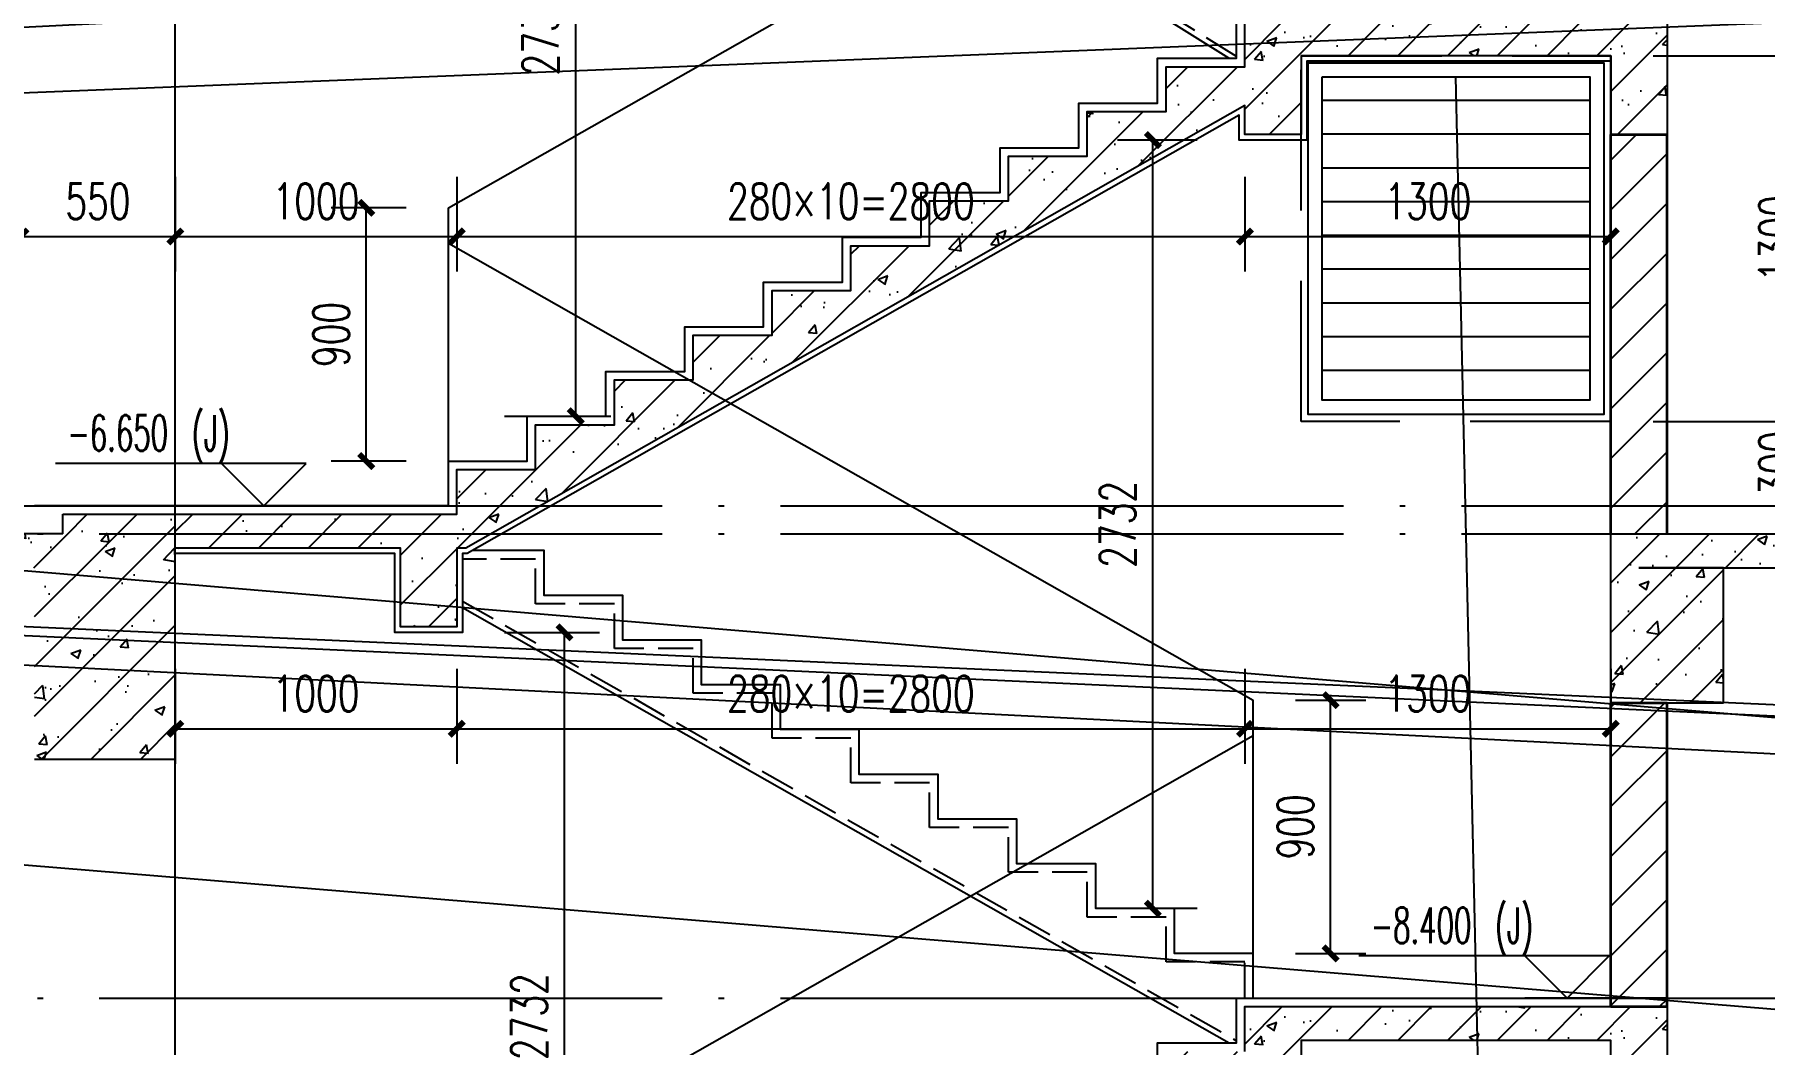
# Model space of a CAD drawing. Header units: millimetres. Extents: x 434053 to 1059003, y -2417481 to 936527.
# Drawn here: x 548360 to 554505, y -1793697 to -1790107 of the extents above; entities that cross this region are included whole.
import ezdxf

# ---------------------------------------------------------------- set-up
doc = ezdxf.new("R2010")
doc.units = ezdxf.units.MM
doc.header["$LTSCALE"] = 1000
doc.header["$MEASUREMENT"] = 0
for name, pattern in [('ACAD_ISO02W100', [15, 12, -3]), ('DASH', [0.35, 0.25, -0.1]), ('DASHED2', [0.375, 0.25, -0.125]), ('DOTE', [2.42, 2, -0.2, 0.02, -0.2])]:
    doc.linetypes.add(name, pattern=pattern)
doc.layers.get('Defpoints').update_dxf_attribs({"color": 6})
doc.layers.add('20221202建筑修改', color=6, linetype='Continuous', plot=False)
for name, color, linetype in [('A-ANNO-DIMS', 3, 'Continuous'), ('A-AXIS', 16, 'DOTE'), ('A-WALL-PATT', 8, 'Continuous'), ('COLUMN', 5, 'Continuous'), ('DIM_ELEV', 3, 'Continuous'), ('DOOR_FIRE', 4, 'Continuous'), ('DOTE', 16, 'DOTE'), ('PUB_DIM', 83, 'Continuous'), ('PUB_HATCH', 8, 'Continuous'), ('PUB_TEXT', 7, 'Continuous'), ('S_STAIR', 2, 'Continuous'), ('WALL', 5, 'Continuous'), ('投影线', 6, 'ACAD_ISO02W100')]:
    doc.layers.add(name, color=color, linetype=linetype)
doc.layers.add('A-WALL', color=5, linetype='Continuous', lineweight=35)
doc.styles.add('_TCH_DIM', font='SIMPLEX.shx', dxfattribs={"width": 0.8, "height": 3, "bigfont": 'GBCBIG.shx'})
doc.styles.add('_TCH_DIM_T3', font='SIMPLEX', dxfattribs={"width": 0.705882, "bigfont": 'GBCBIG'})
doc.dimstyles.new('_TCH_ARCH&&50', dxfattribs={"dimtxt": 127.5, "dimasz": 50, "dimexe": 125, "dimexo": 150, "dimgap": 61.25, "dimtad": 1, "dimdec": 0, "dimzin": 0, "dimdsep": 46, "dimtxsty": '_TCH_DIM_T3', "dimblk": 'ARCHTICK', "dimcen": 0.09, "dimclrt": 7, "dimazin": 2, "dimtfac": 1, "dimtdec": 0, "dimtix": 1, "dimtmove": 2, "dimatfit": 3, "dimfxl": 1, "dimtolj": 1, "dimtzin": 0, "dimarcsym": 0})
pattern_1 = [(45, (-1713816.56, -1462982.77), (-88.3883476, 88.3883476), []), (50, (-1713816.56, -1462982.77), (358.63009, -31.376067), [37.5, -412.5]), (355, (-1713816.56, -1462982.77), (-69.375667, 376.096067), [30, -330]), (100.4514, (-1713786.68, -1462985.4), (289.25469, 344.71977), [31.870095, -350.571056]), (46.1842, (-1713816.56, -1462882.77), (533.620524, -82.75951), [56.25, -618.75]), (96.6356, (-1713772.1, -1462889.67), (467.33135, 487.05894), [47.80514, -525.8565]), (351.1842, (-1713816.56, -1462882.77), (467.33097, 487.0593), [45, -495]), (21, (-1713766.56, -1462907.77), (298.453526, -201.309445), [37.5, -412.5]), (326, (-1713766.56, -1462907.77), (121.657666, 362.57502), [30, -330]), (71.4514, (-1713741.7, -1462924.55), (420.111314, 161.26525), [31.870095, -350.571056]), (37.5, (-1713816.56, -1462982.77), (6.079928, 166.446927), [0, -326, 0, -335, 0, -331.25]), (7.5, (-1713816.56, -1462982.77), (131.534769, 197.205856), [0, -191, 0, -318.5, 0, -126.25]), (327.5, (-1713928.06, -1462982.77), (266.911218, -11.277436), [0, -125, 0, -390, 0, -517.5]), (317.5, (-1713978.06, -1462982.77), (291.593085, 50.05249), [0, -162.5, 0, -259, 0, -367.5])]
pattern_2 = [(45, (-1713816.56, -1462893.01), (-88.388383, 88.388383), [])]

# ---------------------------------------------------------------- blocks, each defined once
blk = doc.blocks.new('A$C2F252D4E')
at = {"layer": 'DOOR_FIRE'}
h = blk.add_hatch(dxfattribs=at)
h.set_pattern_fill('玻璃', color=256, scale=100)
h.set_pattern_definition([(0, (-2266676.1, 328619.42), (0, 120), [])])
h.paths.add_polyline_path([(75, 1225), (1025, 1225), (1025, 75), (75, 75)])
for points in [[(25, 1275), (1075, 1275), (1075, 25), (25, 25)], [(75, 1225), (1025, 1225), (1025, 75), (75, 75)]]:
    blk.add_lwpolyline(points, close=True, dxfattribs=at)
at = {"layer": '投影线', "color": 252, "linetype": 'DASHED2', "ltscale": 2}
blk.add_lwpolyline([(0, 1300), (1100, 1300), (1100, 0), (0, 0)], close=True, dxfattribs=at)
blk = doc.blocks.new('_ArchTick')
at = {"color": 0, "linetype": 'ByBlock', "const_width": 0.4}
blk.add_lwpolyline([(-0.5, -0.5), (0.5, 0.5)], dxfattribs=at)
blk = doc.blocks.new('*D1966')
at = {"layer": 'A-ANNO-DIMS', "color": 0, "lineweight": -2, "transparency": 16777216}
for p, q in [((554109.5, -1790182.2), (554799.9, -1790182.2)), ((554674.9, -1791482.2), (554674.9, -1790182.2)), ((554109.5, -1791482.2), (554799.9, -1791482.2))]:
    blk.add_line(p, q, dxfattribs=at)
at = {"layer": 'Defpoints', "color": 0, "transparency": 16777216}
for p in [(553959.5, -1790182.2), (554674.9, -1790182.2), (553959.5, -1791482.2)]:
    blk.add_point(p, dxfattribs=at)
at = {"layer": 'A-ANNO-DIMS', "color": 0, "lineweight": -2, "transparency": 16777216, "xscale": 50, "yscale": 50, "zscale": 50}
for p, rotation in [((554674.9, -1790182.2), 90), ((554674.9, -1791482.2), 270)]:
    blk.add_blockref('_ArchTick', p, dxfattribs=dict(at, rotation=rotation))
at = {"layer": 'A-ANNO-DIMS', "color": 7, "transparency": 16777216, "insert": (554549.9, -1790832.2), "char_height": 127.5, "attachment_point": 5, "rotation": 90, "style": '_TCH_DIM_T3'}
blk.add_mtext('\\A1;1300', dxfattribs=at)
blk = doc.blocks.new('*D1967')
at = {"layer": 'A-ANNO-DIMS', "color": 0, "lineweight": -2, "transparency": 16777216}
for p, q in [((554109.5, -1791482.2), (554799.9, -1791482.2)), ((554674.9, -1791482.2), (554674.9, -1791432.2)), ((554674.9, -1791782.3), (554674.9, -1791482.2)), ((554109.5, -1791782.3), (554799.9, -1791782.3)), ((554674.9, -1791782.3), (554674.9, -1791832.3))]:
    blk.add_line(p, q, dxfattribs=at)
at = {"layer": 'Defpoints', "color": 0, "transparency": 16777216}
for p in [(553959.5, -1791482.2), (554674.9, -1791482.2), (553959.5, -1791782.3)]:
    blk.add_point(p, dxfattribs=at)
at = {"layer": 'A-ANNO-DIMS', "color": 0, "lineweight": -2, "transparency": 16777216, "xscale": 50, "yscale": 50, "zscale": 50}
for p, rotation in [((554674.9, -1791482.2), 270), ((554674.9, -1791782.3), 90)]:
    blk.add_blockref('_ArchTick', p, dxfattribs=dict(at, rotation=rotation))
at = {"layer": 'A-ANNO-DIMS', "color": 7, "transparency": 16777216, "insert": (554549.9, -1791632.2), "char_height": 127.5, "attachment_point": 5, "rotation": 90, "style": '_TCH_DIM_T3'}
blk.add_mtext('\\A1;300', dxfattribs=at)
blk = doc.blocks.new('*D2118')
at = {"layer": 'Defpoints', "color": 0, "transparency": 16777216}
for p in [(552659.5, -1790462.3), (553959.5, -1790462.3), (553959.5, -1790824.9)]:
    blk.add_point(p, dxfattribs=at)
at = {"layer": 'PUB_DIM', "color": 0, "lineweight": -2, "transparency": 16777216}
for p, q in [((552659.5, -1790612.3), (552659.5, -1790949.9)), ((553959.5, -1790612.3), (553959.5, -1790949.9)), ((552659.5, -1790824.9), (553959.5, -1790824.9))]:
    blk.add_line(p, q, dxfattribs=at)
at = {"layer": 'PUB_DIM', "color": 0, "lineweight": -2, "transparency": 16777216, "xscale": 50, "yscale": 50, "zscale": 50, "rotation": 180}
blk.add_blockref('_ArchTick', (552659.5, -1790824.9), dxfattribs=at)
at = {"layer": 'PUB_DIM', "color": 0, "lineweight": -2, "transparency": 16777216, "xscale": 50, "yscale": 50, "zscale": 50}
blk.add_blockref('_ArchTick', (553959.5, -1790824.9), dxfattribs=at)
at = {"layer": 'PUB_DIM', "color": 7, "transparency": 16777216, "insert": (553309.5, -1790699.9), "char_height": 127.5, "attachment_point": 5, "style": '_TCH_DIM_T3'}
blk.add_mtext('\\A1;1300', dxfattribs=at)
blk = doc.blocks.new('*D2119')
at = {"layer": 'Defpoints', "color": 0, "transparency": 16777216}
for p in [(549859.5, -1790462.3), (552659.5, -1790462.3), (552659.5, -1790824.9)]:
    blk.add_point(p, dxfattribs=at)
at = {"layer": 'PUB_DIM', "color": 0, "lineweight": -2, "transparency": 16777216}
for p, q in [((549859.5, -1790612.3), (549859.5, -1790949.9)), ((552659.5, -1790612.3), (552659.5, -1790949.9)), ((549859.5, -1790824.9), (552659.5, -1790824.9))]:
    blk.add_line(p, q, dxfattribs=at)
at = {"layer": 'PUB_DIM', "color": 0, "lineweight": -2, "transparency": 16777216, "xscale": 50, "yscale": 50, "zscale": 50, "rotation": 180}
blk.add_blockref('_ArchTick', (549859.5, -1790824.9), dxfattribs=at)
at = {"layer": 'PUB_DIM', "color": 0, "lineweight": -2, "transparency": 16777216, "xscale": 50, "yscale": 50, "zscale": 50}
blk.add_blockref('_ArchTick', (552659.5, -1790824.9), dxfattribs=at)
at = {"layer": 'PUB_DIM', "color": 7, "transparency": 16777216, "insert": (551259.5, -1790699.9), "char_height": 127.5, "attachment_point": 5, "style": '_TCH_DIM_T3'}
blk.add_mtext('\\A1;280×10=2800', dxfattribs=at)
blk = doc.blocks.new('*D2120')
at = {"layer": 'Defpoints', "color": 0, "transparency": 16777216}
for p in [(548859.5, -1790462.3), (549859.5, -1790462.3), (549859.5, -1790824.9)]:
    blk.add_point(p, dxfattribs=at)
at = {"layer": 'PUB_DIM', "color": 0, "lineweight": -2, "transparency": 16777216}
for p, q in [((548859.5, -1790612.3), (548859.5, -1790949.9)), ((549859.5, -1790612.3), (549859.5, -1790949.9)), ((548859.5, -1790824.9), (549859.5, -1790824.9))]:
    blk.add_line(p, q, dxfattribs=at)
at = {"layer": 'PUB_DIM', "color": 0, "lineweight": -2, "transparency": 16777216, "xscale": 50, "yscale": 50, "zscale": 50, "rotation": 180}
blk.add_blockref('_ArchTick', (548859.5, -1790824.9), dxfattribs=at)
at = {"layer": 'PUB_DIM', "color": 0, "lineweight": -2, "transparency": 16777216, "xscale": 50, "yscale": 50, "zscale": 50}
blk.add_blockref('_ArchTick', (549859.5, -1790824.9), dxfattribs=at)
at = {"layer": 'PUB_DIM', "color": 7, "transparency": 16777216, "insert": (549359.5, -1790699.9), "char_height": 127.5, "attachment_point": 5, "style": '_TCH_DIM_T3'}
blk.add_mtext('\\A1;1000', dxfattribs=at)
blk = doc.blocks.new('*D2121')
at = {"layer": 'Defpoints', "color": 0, "transparency": 16777216}
for p in [(548309.5, -1790462.3), (548859.5, -1790462.3), (548859.5, -1790824.9)]:
    blk.add_point(p, dxfattribs=at)
at = {"layer": 'PUB_DIM', "color": 0, "lineweight": -2, "transparency": 16777216}
for p, q in [((548309.5, -1790612.3), (548309.5, -1790949.9)), ((548859.5, -1790612.3), (548859.5, -1790949.9)), ((548309.5, -1790824.9), (548859.5, -1790824.9))]:
    blk.add_line(p, q, dxfattribs=at)
at = {"layer": 'PUB_DIM', "color": 0, "lineweight": -2, "transparency": 16777216, "xscale": 50, "yscale": 50, "zscale": 50, "rotation": 180}
blk.add_blockref('_ArchTick', (548309.5, -1790824.9), dxfattribs=at)
at = {"layer": 'PUB_DIM', "color": 0, "lineweight": -2, "transparency": 16777216, "xscale": 50, "yscale": 50, "zscale": 50}
blk.add_blockref('_ArchTick', (548859.5, -1790824.9), dxfattribs=at)
at = {"layer": 'PUB_DIM', "color": 7, "transparency": 16777216, "insert": (548584.5, -1790699.9), "char_height": 127.5, "attachment_point": 5, "style": '_TCH_DIM_T3'}
blk.add_mtext('\\A1;550', dxfattribs=at)
blk = doc.blocks.new('*D2122')
at = {"layer": 'Defpoints', "color": 0, "transparency": 16777216}
for p in [(552659.5, -1792212.3), (553959.5, -1792212.3), (553959.5, -1792574.8)]:
    blk.add_point(p, dxfattribs=at)
at = {"layer": 'PUB_DIM', "color": 0, "lineweight": -2, "transparency": 16777216}
for p, q in [((552659.5, -1792362.3), (552659.5, -1792699.8)), ((553959.5, -1792362.3), (553959.5, -1792699.8)), ((552659.5, -1792574.8), (553959.5, -1792574.8))]:
    blk.add_line(p, q, dxfattribs=at)
at = {"layer": 'PUB_DIM', "color": 0, "lineweight": -2, "transparency": 16777216, "xscale": 50, "yscale": 50, "zscale": 50, "rotation": 180}
blk.add_blockref('_ArchTick', (552659.5, -1792574.8), dxfattribs=at)
at = {"layer": 'PUB_DIM', "color": 0, "lineweight": -2, "transparency": 16777216, "xscale": 50, "yscale": 50, "zscale": 50}
blk.add_blockref('_ArchTick', (553959.5, -1792574.8), dxfattribs=at)
at = {"layer": 'PUB_DIM', "color": 7, "transparency": 16777216, "insert": (553309.5, -1792449.8), "char_height": 127.5, "attachment_point": 5, "style": '_TCH_DIM_T3'}
blk.add_mtext('\\A1;1300', dxfattribs=at)
blk = doc.blocks.new('*D2123')
at = {"layer": 'Defpoints', "color": 0, "transparency": 16777216}
for p in [(549859.5, -1792212.3), (552659.5, -1792212.3), (552659.5, -1792574.8)]:
    blk.add_point(p, dxfattribs=at)
at = {"layer": 'PUB_DIM', "color": 0, "lineweight": -2, "transparency": 16777216}
for p, q in [((549859.5, -1792362.3), (549859.5, -1792699.8)), ((552659.5, -1792362.3), (552659.5, -1792699.8)), ((549859.5, -1792574.8), (552659.5, -1792574.8))]:
    blk.add_line(p, q, dxfattribs=at)
at = {"layer": 'PUB_DIM', "color": 0, "lineweight": -2, "transparency": 16777216, "xscale": 50, "yscale": 50, "zscale": 50, "rotation": 180}
blk.add_blockref('_ArchTick', (549859.5, -1792574.8), dxfattribs=at)
at = {"layer": 'PUB_DIM', "color": 0, "lineweight": -2, "transparency": 16777216, "xscale": 50, "yscale": 50, "zscale": 50}
blk.add_blockref('_ArchTick', (552659.5, -1792574.8), dxfattribs=at)
at = {"layer": 'PUB_DIM', "color": 7, "transparency": 16777216, "insert": (551259.5, -1792449.8), "char_height": 127.5, "attachment_point": 5, "style": '_TCH_DIM_T3'}
blk.add_mtext('\\A1;280×10=2800', dxfattribs=at)
blk = doc.blocks.new('*D2124')
at = {"layer": 'Defpoints', "color": 0, "transparency": 16777216}
for p in [(548859.5, -1792212.3), (549859.5, -1792212.3), (549859.5, -1792574.8)]:
    blk.add_point(p, dxfattribs=at)
at = {"layer": 'PUB_DIM', "color": 0, "lineweight": -2, "transparency": 16777216}
for p, q in [((548859.5, -1792362.3), (548859.5, -1792699.8)), ((549859.5, -1792362.3), (549859.5, -1792699.8)), ((548859.5, -1792574.8), (549859.5, -1792574.8))]:
    blk.add_line(p, q, dxfattribs=at)
at = {"layer": 'PUB_DIM', "color": 0, "lineweight": -2, "transparency": 16777216, "xscale": 50, "yscale": 50, "zscale": 50, "rotation": 180}
blk.add_blockref('_ArchTick', (548859.5, -1792574.8), dxfattribs=at)
at = {"layer": 'PUB_DIM', "color": 0, "lineweight": -2, "transparency": 16777216, "xscale": 50, "yscale": 50, "zscale": 50}
blk.add_blockref('_ArchTick', (549859.5, -1792574.8), dxfattribs=at)
at = {"layer": 'PUB_DIM', "color": 7, "transparency": 16777216, "insert": (549359.5, -1792449.8), "char_height": 127.5, "attachment_point": 5, "style": '_TCH_DIM_T3'}
blk.add_mtext('\\A1;1000', dxfattribs=at)
blk = doc.blocks.new('*D2135')
at = {"layer": 'Defpoints', "color": 0, "transparency": 16777216}
for p in [(552332.5, -1790482.3), (552639.5, -1790482.3), (552639.5, -1793214.1)]:
    blk.add_point(p, dxfattribs=at)
at = {"layer": 'PUB_DIM', "color": 0, "lineweight": -2, "transparency": 16777216}
for p, q in [((552489.5, -1790482.3), (552207.5, -1790482.3)), ((552332.5, -1793214.1), (552332.5, -1790482.3)), ((552489.5, -1793214.1), (552207.5, -1793214.1))]:
    blk.add_line(p, q, dxfattribs=at)
at = {"layer": 'PUB_DIM', "color": 0, "lineweight": -2, "transparency": 16777216, "xscale": 50, "yscale": 50, "zscale": 50}
for p, rotation in [((552332.5, -1790482.3), 90), ((552332.5, -1793214.1), 270)]:
    blk.add_blockref('_ArchTick', p, dxfattribs=dict(at, rotation=rotation))
at = {"layer": 'PUB_DIM', "color": 7, "transparency": 16777216, "insert": (552207.5, -1791848.2), "char_height": 127.5, "attachment_point": 5, "rotation": 90, "style": '_TCH_DIM_T3'}
blk.add_mtext('\\A1;2732', dxfattribs=at)
blk = doc.blocks.new('*D2138')
at = {"layer": 'Defpoints', "color": 0, "transparency": 16777216}
for p in [(549879.5, -1792232.3), (550242, -1792232.3), (549879.5, -1794964.1)]:
    blk.add_point(p, dxfattribs=at)
at = {"layer": 'PUB_DIM', "color": 0, "lineweight": -2, "transparency": 16777216}
for p, q in [((550029.5, -1792232.3), (550367, -1792232.3)), ((550242, -1794964.1), (550242, -1792232.3)), ((550029.5, -1794964.1), (550367, -1794964.1))]:
    blk.add_line(p, q, dxfattribs=at)
at = {"layer": 'PUB_DIM', "color": 0, "lineweight": -2, "transparency": 16777216, "xscale": 50, "yscale": 50, "zscale": 50}
for p, rotation in [((550242, -1792232.3), 90), ((550242, -1794964.1), 270)]:
    blk.add_blockref('_ArchTick', p, dxfattribs=dict(at, rotation=rotation))
at = {"layer": 'PUB_DIM', "color": 7, "transparency": 16777216, "insert": (550117, -1793598.2), "char_height": 127.5, "attachment_point": 5, "rotation": 90, "style": '_TCH_DIM_T3'}
blk.add_mtext('\\A1;2732', dxfattribs=at)
blk = doc.blocks.new('*D2139')
at = {"layer": 'Defpoints', "color": 0, "transparency": 16777216}
for p in [(549879.5, -1788732.3), (550282, -1788732.3), (549879.5, -1791464.1)]:
    blk.add_point(p, dxfattribs=at)
at = {"layer": 'PUB_DIM', "color": 0, "lineweight": -2, "transparency": 16777216}
for p, q in [((550029.5, -1788732.3), (550407, -1788732.3)), ((550282, -1791464.1), (550282, -1788732.3)), ((550029.5, -1791464.1), (550407, -1791464.1))]:
    blk.add_line(p, q, dxfattribs=at)
at = {"layer": 'PUB_DIM', "color": 0, "lineweight": -2, "transparency": 16777216, "xscale": 50, "yscale": 50, "zscale": 50}
for p, rotation in [((550282, -1788732.3), 90), ((550282, -1791464.1), 270)]:
    blk.add_blockref('_ArchTick', p, dxfattribs=dict(at, rotation=rotation))
at = {"layer": 'PUB_DIM', "color": 7, "transparency": 16777216, "insert": (550157, -1790098.2), "char_height": 127.5, "attachment_point": 5, "rotation": 90, "style": '_TCH_DIM_T3'}
blk.add_mtext('\\A1;2732', dxfattribs=at)
blk = doc.blocks.new('*D2141')
at = {"layer": 'Defpoints', "color": 0, "transparency": 16777216}
for p in [(549538, -1790723.2), (549829.5, -1790723.2), (549829.5, -1791623.2)]:
    blk.add_point(p, dxfattribs=at)
at = {"layer": 'PUB_DIM', "color": 0, "lineweight": -2, "transparency": 16777216}
for p, q in [((549679.5, -1790723.2), (549413, -1790723.2)), ((549538, -1791623.2), (549538, -1790723.2)), ((549679.5, -1791623.2), (549413, -1791623.2))]:
    blk.add_line(p, q, dxfattribs=at)
at = {"layer": 'PUB_DIM', "color": 0, "lineweight": -2, "transparency": 16777216, "xscale": 50, "yscale": 50, "zscale": 50}
for p, rotation in [((549538, -1790723.2), 90), ((549538, -1791623.2), 270)]:
    blk.add_blockref('_ArchTick', p, dxfattribs=dict(at, rotation=rotation))
at = {"layer": 'PUB_DIM', "color": 7, "transparency": 16777216, "insert": (549413, -1791173.2), "char_height": 127.5, "attachment_point": 5, "rotation": 90, "style": '_TCH_DIM_T3'}
blk.add_mtext('\\A1;900', dxfattribs=at)
blk = doc.blocks.new('*D2143')
at = {"layer": 'Defpoints', "color": 0, "transparency": 16777216}
for p in [(552689.5, -1792473.2), (552964, -1792473.2), (552689.5, -1793373.2)]:
    blk.add_point(p, dxfattribs=at)
at = {"layer": 'PUB_DIM', "color": 0, "lineweight": -2, "transparency": 16777216}
for p, q in [((552839.5, -1792473.2), (553089, -1792473.2)), ((552964, -1793373.2), (552964, -1792473.2)), ((552839.5, -1793373.2), (553089, -1793373.2))]:
    blk.add_line(p, q, dxfattribs=at)
at = {"layer": 'PUB_DIM', "color": 0, "lineweight": -2, "transparency": 16777216, "xscale": 50, "yscale": 50, "zscale": 50}
for p, rotation in [((552964, -1792473.2), 90), ((552964, -1793373.2), 270)]:
    blk.add_blockref('_ArchTick', p, dxfattribs=dict(at, rotation=rotation))
at = {"layer": 'PUB_DIM', "color": 7, "transparency": 16777216, "insert": (552839, -1792923.2), "char_height": 127.5, "attachment_point": 5, "rotation": 90, "style": '_TCH_DIM_T3'}
blk.add_mtext('\\A1;900', dxfattribs=at)

msp = doc.modelspace()

# ---------------------------------------------------------------- hatches: boundary and pattern name
at = {"layer": 'A-WALL-PATT'}
h = msp.add_hatch(dxfattribs=at)
h.set_pattern_fill('普通砖', color=256, scale=50, style=0)
h.set_pattern_definition(pattern_2)
h.paths.add_polyline_path([(553959.5, -1791882.3), (554159.5, -1791882.3), (554159.5, -1790462.3), (553959.5, -1790462.3)])
h = msp.add_hatch(dxfattribs=at)
h.set_pattern_fill('普通砖', color=256, scale=50, style=0)
h.set_pattern_definition(pattern_2)
h.paths.add_polyline_path([(554159.5, -1793562.3), (554159.5, -1792482.3), (553959.5, -1792482.3), (553959.5, -1793562.3)])
at = {"layer": 'PUB_HATCH'}
h = msp.add_hatch(dxfattribs=at)
h.set_pattern_fill('钢筋混凝土', color=256, scale=50, style=0)
h.set_pattern_definition([(45, (-2251422.35, -1068642.77), (-88.3883476, 88.3883476), []), (50, (-2251422.35, -1068642.77), (358.63009, -31.376067), [37.5, -412.5]), (355, (-2251422.35, -1068642.77), (-69.375667, 376.096067), [30, -330]), (100.4514, (-2251392.46, -1068645.4), (289.25469, 344.71977), [31.870095, -350.571056]), (46.1842, (-2251422.35, -1068542.77), (533.620524, -82.75951), [56.25, -618.75]), (96.6356, (-2251377.9, -1068549.67), (467.33135, 487.05894), [47.80514, -525.8565]), (351.1842, (-2251422.35, -1068542.77), (467.33097, 487.0593), [45, -495]), (21, (-2251372.35, -1068567.77), (298.453526, -201.309445), [37.5, -412.5]), (326, (-2251372.35, -1068567.77), (121.657666, 362.575023), [30, -330]), (71.4514, (-2251347.47, -1068584.55), (420.111314, 161.26525), [31.870095, -350.571056]), (37.5, (-2251422.35, -1068642.77), (6.0799277, 166.446927), [0, -326, 0, -335, 0, -331.25]), (7.5, (-2251422.35, -1068642.77), (131.534769, 197.205856), [0, -191, 0, -318.5, 0, -126.25]), (327.5, (-2251533.85, -1068642.77), (266.911218, -11.277436), [0, -125, 0, -390, 0, -517.5]), (317.5, (-2251583.85, -1068642.77), (291.593085, 50.052491), [0, -162.5, 0, -259, 0, -367.5])])
edge = h.paths.add_edge_path()
edge.add_line((548859.5, -1791812.3), (549859.5, -1791812.3))
edge.add_line((549859.5, -1791812.3), (549859.5, -1791653.2))
edge.add_line((549859.5, -1791653.2), (550139.5, -1791653.2))
edge.add_line((550139.5, -1791653.2), (550139.5, -1791494.1))
edge.add_line((550139.5, -1791494.1), (550419.5, -1791494.1))
edge.add_line((550419.5, -1791494.1), (550419.5, -1791335))
edge.add_line((550419.5, -1791335), (550699.5, -1791335))
edge.add_line((550699.5, -1791335), (550699.5, -1791175.9))
edge.add_line((550699.5, -1791175.9), (550979.5, -1791175.9))
edge.add_line((550979.5, -1791175.9), (550979.5, -1791016.8))
edge.add_line((550979.5, -1791016.8), (551259.5, -1791016.8))
edge.add_line((551259.5, -1791016.8), (551259.5, -1790857.7))
edge.add_line((551259.5, -1790857.7), (551539.5, -1790857.7))
edge.add_line((551539.5, -1790857.7), (551539.5, -1790698.6))
edge.add_line((551539.5, -1790698.6), (551819.5, -1790698.6))
edge.add_line((551819.5, -1790698.6), (551819.5, -1790539.5))
edge.add_line((551819.5, -1790539.5), (552099.5, -1790539.5))
edge.add_line((552099.5, -1790539.5), (552099.5, -1790380.5))
edge.add_line((552099.5, -1790380.5), (552379.5, -1790380.5))
edge.add_line((552379.5, -1790380.5), (552379.5, -1790221.4))
edge.add_line((552379.5, -1790221.4), (552659.5, -1790221.4))
edge.add_line((552659.5, -1790221.4), (552659.5, -1790062.3))
edge.add_line((552659.5, -1790062.3), (553959.5, -1790062.3))
edge.add_line((553959.5, -1790062.3), (554159.5, -1790062.3))
edge.add_line((554159.5, -1790062.3), (554159.5, -1790462.3))
edge.add_line((554159.5, -1790462.3), (553959.5, -1790462.3))
edge.add_line((553959.5, -1790462.3), (553959.5, -1790182.3))
edge.add_line((553959.5, -1790182.3), (552859.5, -1790182.3))
edge.add_line((552859.5, -1790182.3), (552859.5, -1790462.3))
edge.add_line((552859.5, -1790462.3), (552659.5, -1790462.3))
edge.add_line((552659.5, -1790462.3), (552659.5, -1790359.4))
edge.add_line((552659.5, -1790359.4), (549891.2, -1791932.3))
edge.add_line((549891.2, -1791932.3), (549859.5, -1791932.3))
edge.add_line((549859.5, -1791932.3), (549859.5, -1792212.3))
edge.add_line((549859.5, -1792212.3), (549659.5, -1792212.3))
edge.add_line((549659.5, -1792212.3), (549659.5, -1791932.3))
edge.add_line((549659.5, -1791932.3), (548859.5, -1791932.3))
h = msp.add_hatch(dxfattribs=at)
h.set_pattern_fill('钢筋混凝土', color=256, scale=50, style=0)
h.set_pattern_definition(pattern_1)
h.paths.add_polyline_path([(548559.5, -1791922.3), (548859.5, -1791882.3), (548859.5, -1791812.3), (548459.5, -1791812.3), (548459.5, -1791882.3)])
h = msp.add_hatch(dxfattribs=at)
h.set_pattern_fill('钢筋混凝土', color=256, scale=50, style=0)
h.set_pattern_definition(pattern_1)
h.paths.add_polyline_path([(548559.5, -1791922.3), (548459.5, -1791882.3), (548209.5, -1791882.3), (548209.5, -1792002.3), (548359.5, -1792002.3)])
h = msp.add_hatch(dxfattribs=at)
h.set_pattern_fill('钢筋混凝土', color=256, scale=50, style=0)
h.set_pattern_definition(pattern_1)
h.paths.add_polyline_path([(548859.5, -1792682.3), (548859.5, -1791882.3), (548559.5, -1791922.3), (548359.5, -1792002.3), (548359.5, -1792682.3)])
h = msp.add_hatch(dxfattribs=at)
h.set_pattern_fill('钢筋混凝土', color=256, scale=50, style=0)
h.set_pattern_definition(pattern_1)
h.paths.add_polyline_path([(554359.5, -1792482.3), (554359.5, -1792002.3), (553959.5, -1791882.3), (553959.5, -1792482.3)])
h = msp.add_hatch(dxfattribs=at)
h.set_pattern_fill('钢筋混凝土', color=256, scale=50, style=0)
h.set_pattern_definition(pattern_1)
h.paths.add_polyline_path([(553959.5, -1791882.3), (554359.5, -1792002.3), (554059.5, -1792002.3), (554059.5, -1791882.3)])
h = msp.add_hatch(dxfattribs=at)
h.set_pattern_fill('钢筋混凝土', color=256, scale=50, style=0)
h.set_pattern_definition(pattern_1)
h.paths.add_polyline_path([(554059.5, -1791882.3), (554059.5, -1792002.3), (555259.5, -1792002.3), (555259.5, -1791882.3)])
h = msp.add_hatch(dxfattribs=at)
h.set_pattern_fill('钢筋混凝土', color=256, scale=50, style=0)
h.set_pattern_definition([(45, (-2251422.35, -1072142.77), (-88.3883476, 88.3883476), []), (50, (-2251422.35, -1072142.77), (358.63009, -31.376067), [37.5, -412.5]), (355, (-2251422.35, -1072142.77), (-69.375667, 376.096067), [30, -330]), (100.4514, (-2251392.46, -1072145.4), (289.25469, 344.71977), [31.870095, -350.571056]), (46.1842, (-2251422.35, -1072042.77), (533.620524, -82.75951), [56.25, -618.75]), (96.6356, (-2251377.9, -1072049.67), (467.33135, 487.05894), [47.80514, -525.8565]), (351.1842, (-2251422.35, -1072042.77), (467.33097, 487.0593), [45, -495]), (21, (-2251372.35, -1072067.77), (298.453526, -201.309445), [37.5, -412.5]), (326, (-2251372.35, -1072067.77), (121.657666, 362.575023), [30, -330]), (71.4514, (-2251347.47, -1072084.55), (420.111314, 161.26525), [31.870095, -350.571056]), (37.5, (-2251422.35, -1072142.77), (6.0799277, 166.446927), [0, -326, 0, -335, 0, -331.25]), (7.5, (-2251422.35, -1072142.77), (131.534769, 197.205856), [0, -191, 0, -318.5, 0, -126.25]), (327.5, (-2251533.85, -1072142.77), (266.911218, -11.277436), [0, -125, 0, -390, 0, -517.5]), (317.5, (-2251583.85, -1072142.77), (291.593085, 50.052491), [0, -162.5, 0, -259, 0, -367.5])])
edge = h.paths.add_edge_path()
edge.add_line((548859.5, -1795312.3), (549859.5, -1795312.3))
edge.add_line((549859.5, -1795312.3), (549859.5, -1795153.2))
edge.add_line((549859.5, -1795153.2), (550139.5, -1795153.2))
edge.add_line((550139.5, -1795153.2), (550139.5, -1794994.1))
edge.add_line((550139.5, -1794994.1), (550419.5, -1794994.1))
edge.add_line((550419.5, -1794994.1), (550419.5, -1794835))
edge.add_line((550419.5, -1794835), (550699.5, -1794835))
edge.add_line((550699.5, -1794835), (550699.5, -1794675.9))
edge.add_line((550699.5, -1794675.9), (550979.5, -1794675.9))
edge.add_line((550979.5, -1794675.9), (550979.5, -1794516.8))
edge.add_line((550979.5, -1794516.8), (551259.5, -1794516.8))
edge.add_line((551259.5, -1794516.8), (551259.5, -1794357.7))
edge.add_line((551259.5, -1794357.7), (551539.5, -1794357.7))
edge.add_line((551539.5, -1794357.7), (551539.5, -1794198.6))
edge.add_line((551539.5, -1794198.6), (551819.5, -1794198.6))
edge.add_line((551819.5, -1794198.6), (551819.5, -1794039.5))
edge.add_line((551819.5, -1794039.5), (552099.5, -1794039.5))
edge.add_line((552099.5, -1794039.5), (552099.5, -1793880.5))
edge.add_line((552099.5, -1793880.5), (552379.5, -1793880.5))
edge.add_line((552379.5, -1793880.5), (552379.5, -1793721.4))
edge.add_line((552379.5, -1793721.4), (552659.5, -1793721.4))
edge.add_line((552659.5, -1793721.4), (552659.5, -1793562.3))
edge.add_line((552659.5, -1793562.3), (553959.5, -1793562.3))
edge.add_line((553959.5, -1793562.3), (554159.5, -1793562.3))
edge.add_line((554159.5, -1793562.3), (554159.5, -1793962.3))
edge.add_line((554159.5, -1793962.3), (553959.5, -1793962.3))
edge.add_line((553959.5, -1793962.3), (553959.5, -1793682.3))
edge.add_line((553959.5, -1793682.3), (552859.5, -1793682.3))
edge.add_line((552859.5, -1793682.3), (552859.5, -1793962.3))
edge.add_line((552859.5, -1793962.3), (552659.5, -1793962.3))
edge.add_line((552659.5, -1793962.3), (552659.5, -1793859.4))
edge.add_line((552659.5, -1793859.4), (549891.2, -1795432.3))
edge.add_line((549891.2, -1795432.3), (549859.5, -1795432.3))
edge.add_line((549859.5, -1795432.3), (549859.5, -1795712.3))
edge.add_line((549859.5, -1795712.3), (549659.5, -1795712.3))
edge.add_line((549659.5, -1795712.3), (549659.5, -1795432.3))
edge.add_line((549659.5, -1795432.3), (548859.5, -1795432.3))

# ---------------------------------------------------------------- linework, layer by layer
at = {"layer": '20221202建筑修改'}
for points in [[(700161.6, -1784252.8), (525887.9, -1791210.3), (704575.8, -1782207.8)], [(500113.9, -1786928.8), (525887.9, -1786928.8), (538290.9, -1783315.3), (538775.9, -1791210.3), (594213.9, -1795866.3), (684796.6, -1791660.3), (699245.4, -1799510.3)], [(500113.9, -1797002.8), (525887.9, -1797002.8), (534225.9, -1800435.3), (534225.9, -1784785.3), (553570.4, -1797407.2), (553409.5, -1790257.2)], [(584896.1, -1796075.8), (525887.9, -1791210.3), (594213.9, -1800414.3)], [(684774.4, -1799275.3), (525887.9, -1791210.3), (702998.4, -1799360.3)], [(654124.2, -1796937.3), (525887.9, -1791210.3)]]:
    msp.add_lwpolyline(points, dxfattribs=at)
at = {"layer": 'A-AXIS'}
msp.add_line((548859.5, -1799132.3), (548859.5, -1783755.8), dxfattribs=at)
at = {"layer": 'A-WALL'}
for p, q in [((553959.5, -1791882.3), (553959.5, -1790462.3)), ((553959.5, -1790462.3), (554159.5, -1790462.3)), ((554159.5, -1791882.3), (554159.5, -1790462.3)), ((553959.5, -1793562.3), (553959.5, -1792482.3)), ((553959.5, -1792482.3), (554159.5, -1792482.3)), ((554159.5, -1793562.3), (554159.5, -1792482.3)), ((553959.5, -1793562.3), (554159.5, -1793562.3))]:
    msp.add_line(p, q, dxfattribs=at)
at = {"layer": 'COLUMN'}
for points in [[(548859.5, -1791812.3), (549859.5, -1791812.3), (549859.5, -1791653.2), (550139.5, -1791653.2), (550139.5, -1791494.1), (550419.5, -1791494.1), (550419.5, -1791335), (550699.5, -1791335), (550699.5, -1791175.9), (550979.5, -1791175.9), (550979.5, -1791016.8), (551259.5, -1791016.8), (551259.5, -1790857.7), (551539.5, -1790857.7), (551539.5, -1790698.6), (551819.5, -1790698.6), (551819.5, -1790539.5), (552099.5, -1790539.5), (552099.5, -1790380.5), (552379.5, -1790380.5), (552379.5, -1790221.4), (552659.5, -1790221.4), (552659.5, -1790062.3)], [(554159.5, -1790062.3), (554159.5, -1790462.3), (553959.5, -1790462.3), (553959.5, -1790182.3), (552859.5, -1790182.3), (552859.5, -1790462.3), (552659.5, -1790462.3), (552659.5, -1790359.4), (549891.2, -1791932.3), (549859.5, -1791932.3), (549859.5, -1792212.3), (549659.5, -1792212.3), (549659.5, -1791932.3), (548859.5, -1791932.3)], [(552659.5, -1793721.4), (552659.5, -1793562.3), (553959.5, -1793562.3), (554159.5, -1793562.3), (554159.5, -1793962.3)], [(553959.5, -1793962.3), (553959.5, -1793682.3), (552859.5, -1793682.3), (552859.5, -1793962.3)]]:
    msp.add_lwpolyline(points, dxfattribs=at)
at = {"layer": 'DIM_ELEV'}
for p, q in [((549323.8, -1791632.3), (548434.2, -1791632.3)), ((549173.8, -1791782.3), (549023.8, -1791632.3)), ((549173.8, -1791782.3), (549323.8, -1791632.3)), ((549523.8, -1791782.3), (549023.8, -1791782.3)), ((553954, -1793382.3), (553064.5, -1793382.3)), ((553804, -1793532.3), (553654, -1793382.3)), ((553804, -1793532.3), (553954, -1793382.3)), ((554154, -1793532.3), (553654, -1793532.3))]:
    msp.add_line(p, q, dxfattribs=at)
at = {"layer": 'DOTE'}
for p, q in [((546169.5, -1791782.3), (555459.5, -1791782.3)), ((546169.5, -1791882.3), (555459.5, -1791882.3)), ((546169.5, -1793532.3), (555459.5, -1793532.3))]:
    msp.add_line(p, q, dxfattribs=at)
at = {"layer": 'S_STAIR'}
for p, q in [((549829.5, -1790723.2), (552689.5, -1789098.2)), ((549829.5, -1791623.2), (549829.5, -1790723.2)), ((549829.5, -1790848.2), (552689.5, -1792473.2)), ((552689.5, -1793373.2), (552689.5, -1792473.2)), ((549829.5, -1794223.2), (552689.5, -1792598.2))]:
    msp.add_line(p, q, dxfattribs=at)
for points in [[(552601.9, -1790191.4), (550159.5, -1788664.9)], [(547759.5, -1791782.3), (549829.5, -1791782.3), (549829.5, -1791623.2), (550109.5, -1791623.2), (550109.5, -1791464.1), (550389.5, -1791464.1), (550389.5, -1791305), (550669.5, -1791305), (550669.5, -1791145.9), (550949.5, -1791145.9), (550949.5, -1790986.8), (551229.5, -1790986.8), (551229.5, -1790827.7), (551509.5, -1790827.7), (551509.5, -1790668.6), (551789.5, -1790668.6), (551789.5, -1790509.5), (552069.5, -1790509.5), (552069.5, -1790350.5), (552349.5, -1790350.5), (552349.5, -1790191.4), (552629.5, -1790191.4), (552629.5, -1790032.3), (553959.5, -1790032.3)], [(553959.5, -1790202.3), (552879.5, -1790202.3), (552879.5, -1790482.3), (552639.5, -1790482.3), (552639.5, -1790393.7), (549896.5, -1791952.3), (549879.5, -1791952.3), (549879.5, -1792232.3), (549639.5, -1792232.3), (549639.5, -1791952.3), (548859.5, -1791952.3)], [(549829.5, -1791782.3), (548359.5, -1791782.3)], [(552689.5, -1793532.3), (552689.5, -1793373.2), (552409.5, -1793373.2), (552409.5, -1793214.1), (552129.5, -1793214.1), (552129.5, -1793055), (551849.5, -1793055), (551849.5, -1792895.9), (551569.5, -1792895.9), (551569.5, -1792736.8), (551289.5, -1792736.8), (551289.5, -1792577.7), (551009.5, -1792577.7), (551009.5, -1792418.6), (550729.5, -1792418.6), (550729.5, -1792259.6), (550449.5, -1792259.6), (550449.5, -1792100.5), (550169.5, -1792100.5), (550169.5, -1791941.4), (549915.1, -1791941.4)], [(549879.5, -1792143.8), (552603.3, -1793691.4)], [(547759.5, -1795282.3), (549829.5, -1795282.3), (549829.5, -1795123.2), (550109.5, -1795123.2), (550109.5, -1794964.1), (550389.5, -1794964.1), (550389.5, -1794805), (550669.5, -1794805), (550669.5, -1794645.9), (550949.5, -1794645.9), (550949.5, -1794486.8), (551229.5, -1794486.8), (551229.5, -1794327.7), (551509.5, -1794327.7), (551509.5, -1794168.6), (551789.5, -1794168.6), (551789.5, -1794009.5), (552069.5, -1794009.5), (552069.5, -1793850.5), (552349.5, -1793850.5), (552349.5, -1793691.4), (552629.5, -1793691.4), (552629.5, -1793532.3), (553959.5, -1793532.3)]]:
    msp.add_lwpolyline(points, dxfattribs=at)
at = {"layer": 'WALL'}
for p, q in [((548459.5, -1791882.3), (548459.5, -1791812.3)), ((548459.5, -1791812.3), (548859.5, -1791812.3)), ((548859.5, -1791882.3), (548859.5, -1791812.3)), ((548459.5, -1791882.3), (548209.5, -1791882.3)), ((548859.5, -1792682.3), (548859.5, -1791882.3)), ((553959.5, -1792482.3), (553959.5, -1791882.3)), ((553959.5, -1791882.3), (554059.5, -1791882.3)), ((554059.5, -1791882.3), (555259.5, -1791882.3)), ((554359.5, -1792002.3), (554059.5, -1792002.3)), ((554059.5, -1792002.3), (555259.5, -1792002.3)), ((554359.5, -1792482.3), (554359.5, -1792002.3)), ((553959.5, -1792482.3), (554359.5, -1792482.3)), ((548359.5, -1792682.3), (548859.5, -1792682.3))]:
    msp.add_line(p, q, dxfattribs=at)
at = {"layer": 'WALL', "color": 4, "linetype": 'DASH', "ltscale": 0.5}
for points in [[(552629.5, -1790185), (550159.5, -1788641.3)], [(552659.5, -1793532.3), (552659.5, -1793403.2), (552379.5, -1793403.2), (552379.5, -1793244.1), (552099.5, -1793244.1), (552099.5, -1793085), (551819.5, -1793085), (551819.5, -1792925.9), (551539.5, -1792925.9), (551539.5, -1792766.8), (551259.5, -1792766.8), (551259.5, -1792607.7), (550979.5, -1792607.7), (550979.5, -1792448.6), (550699.5, -1792448.6), (550699.5, -1792289.6), (550419.5, -1792289.6), (550419.5, -1792130.5), (550139.5, -1792130.5), (550139.5, -1791971.4), (549879.5, -1791971.4)], [(549879.5, -1792120.8), (552627.8, -1793682.3), (552629.5, -1793682.3)]]:
    msp.add_lwpolyline(points, dxfattribs=at)

# ---------------------------------------------------------------- block references
msp.add_blockref('A$C2F252D4E', (552859.5, -1791482.2))

# ---------------------------------------------------------------- texts
at = {"layer": 'PUB_TEXT', "style": '_TCH_DIM', "width": 0.564706}
for s, p in [('-6.650', (548475.8, -1791587.3)), ('(J)', (548918, -1791587.3)), ('(J)', (553548.2, -1793337.3)), ('-8.400', (553106.1, -1793337.3))]:
    msp.add_text(s, height=127.5, dxfattribs=at).set_placement(p)

# ---------------------------------------------------------------- dimensions: what is measured, and where the dimension line sits
at = {"layer": 'A-ANNO-DIMS'}
for p1, p2, picture, middle in [((553959.5, -1791482.2), (553959.5, -1790182.2), '*D1966', (554549.9, -1790832.2)), ((553959.5, -1791782.3), (553959.5, -1791482.2), '*D1967', (554549.9, -1791632.2))]:
    dim = msp.add_aligned_dim(p1=p1, p2=p2, distance=-715.4, dimstyle='_TCH_ARCH&&50', dxfattribs=at)
    dim.commit()
    dim.dimension.update_dxf_attribs({"geometry": picture, "text_midpoint": middle})
at = {"layer": 'PUB_DIM'}
for p1, p2, distance, picture, middle in [((549879.5, -1791464.1), (549879.5, -1788732.3), -402.5, '*D2139', (550157, -1790098.2)), ((548309.5, -1790462.3), (548859.5, -1790462.3), -362.6, '*D2121', (548584.5, -1790699.9)), ((548859.5, -1790462.3), (549859.5, -1790462.3), -362.6, '*D2120', (549359.5, -1790699.9)), ((552639.5, -1793214.1), (552639.5, -1790482.3), 307, '*D2135', (552207.5, -1791848.2)), ((552659.5, -1790462.3), (553959.5, -1790462.3), -362.6, '*D2118', (553309.5, -1790699.9)), ((549829.5, -1791623.2), (549829.5, -1790723.2), 291.5, '*D2141', (549413, -1791173.2)), ((548859.5, -1792212.3), (549859.5, -1792212.3), -362.6, '*D2124', (549359.5, -1792449.8)), ((549879.5, -1794964.1), (549879.5, -1792232.3), -362.5, '*D2138', (550117, -1793598.2)), ((552659.5, -1792212.3), (553959.5, -1792212.3), -362.6, '*D2122', (553309.5, -1792449.8)), ((552689.5, -1793373.2), (552689.5, -1792473.2), -274.5, '*D2143', (552839, -1792923.2))]:
    dim = msp.add_aligned_dim(p1=p1, p2=p2, distance=distance, dimstyle='_TCH_ARCH&&50', dxfattribs=at)
    dim.commit()
    dim.dimension.update_dxf_attribs({"geometry": picture, "text_midpoint": middle})
for p1, p2, picture, middle in [((549859.5, -1790462.3), (552659.5, -1790462.3), '*D2119', (551259.5, -1790699.9)), ((549859.5, -1792212.3), (552659.5, -1792212.3), '*D2123', (551259.5, -1792449.8))]:
    dim = msp.add_aligned_dim(p1=p1, p2=p2, distance=-362.6, text='280×10=2800', dimstyle='_TCH_ARCH&&50', dxfattribs=at)
    dim.commit()
    dim.dimension.update_dxf_attribs({"geometry": picture, "text_midpoint": middle})

doc.saveas('drawing.dxf')
